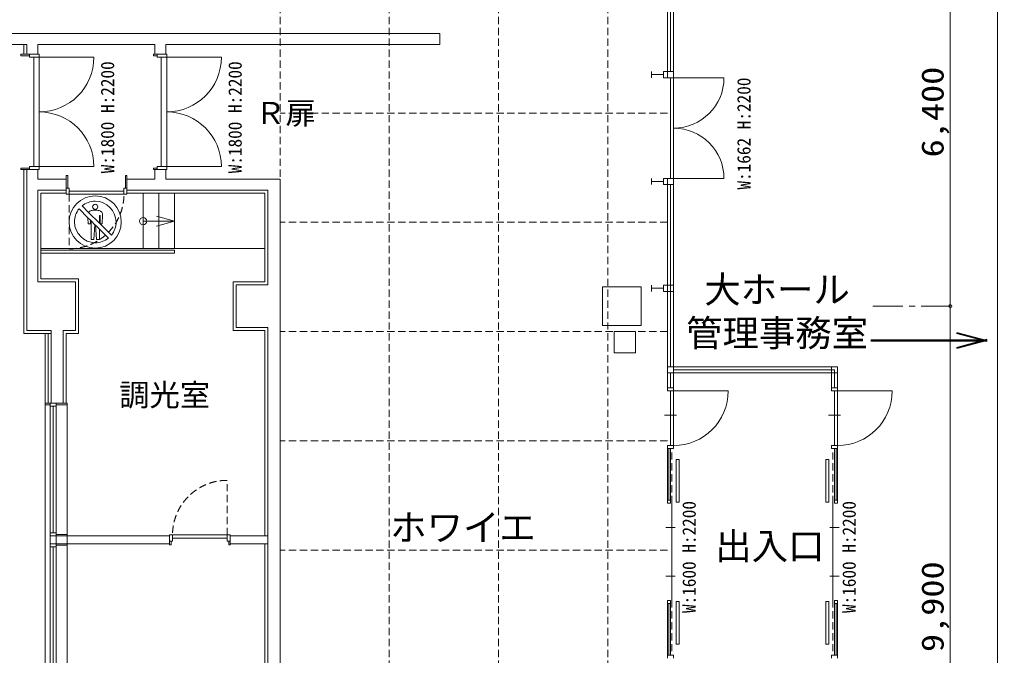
# Model space of a CAD drawing. Units: millimetres, scale not verified. Extents: x -24806 to 31194, y -25247 to 14164.
# Drawn here: x 15072 to 31194, y -7360 to 3130 of the extents above; entities that cross this region are included whole.
import ezdxf
from ezdxf.enums import TextEntityAlignment as Align

# ---------------------------------------------------------------- set-up
doc = ezdxf.new("R2010")
doc.units = ezdxf.units.MM
doc.header["$LTSCALE"] = 100
doc.linetypes.add('CHAIN1', pattern=[8, 5, -1, 1, -1])
doc.linetypes.add('DASHED1', pattern=[1.8, 1.2, -0.6])
for name, color, linetype, lineweight in [('0-0', 7, 'Continuous', 18), ('0-1', 4, 'DASHED1', 18), ('C-F', 7, 'Continuous', 18), ('F-F', 7, 'Continuous', 18)]:
    doc.layers.add(name, color=color, linetype=linetype, lineweight=lineweight)
doc.layers.add('0-A', color=7, linetype='Continuous')
doc.styles.add('HGｺﾞｼｯｸE', font='')
doc.styles.add('ＭＳ ゴシック', font='')
doc.styles.get('HGｺﾞｼｯｸE').set_extended_font_data('HGｺﾞｼｯｸE')
doc.styles.get('ＭＳ ゴシック').set_extended_font_data('MS Gothic')

msp = doc.modelspace()

# ---------------------------------------------------------------- linework, layer by layer
at = {"layer": '0-0'}
for p, q in [((25853.6, 2170.9), (25853.6, 5335.3)), ((25753.5, 2170.9), (25753.5, 5235.2)), ((25803.6, 5285.3), (25803.6, 2271)), ((14028.1, 2897.4), (21999, 2897.4)), ((21999, 2717.2), (21999, 2897.4)), ((13953.6, 2717.2), (15190.9, 2717.2)), ((15140.8, 2557), (15140.8, 2717.2)), ((15190.9, 2557), (15190.9, 2717.2)), ((15371.1, 2717.2), (17303.4, 2717.2)), ((17303.4, 2557), (17303.4, 2717.2)), ((17483.6, 2717.2), (21999, 2717.2)), ((15235.9, 2557), (15090.8, 2557)), ((15235.9, 2557), (15235.9, 2507)), ((15235.9, 2532), (15235.9, 2557)), ((15235.9, 2507), (15396.1, 2507)), ((15306, 2507), (15396.1, 2507)), ((15306, 2507), (15306, 704.8)), ((15396.1, 2507), (16297.2, 2507)), ((15396.1, 704.8), (15396.1, 2507)), ((17278.4, 2532), (17338.4, 2532)), ((17338.4, 2557), (17338.4, 2507)), ((17338.4, 2532), (17338.4, 2557)), ((17338.4, 2507), (17498.6, 2507)), ((17408.5, 2507), (17498.6, 2507)), ((17408.5, 2507), (17408.5, 704.8)), ((17498.6, 2507), (18399.7, 2507)), ((17498.6, 704.8), (17498.6, 2507)), ((25488.2, 2271), (25488.2, 2170.9)), ((25688.4, 2170.9), (25688.4, 2271)), ((25753.5, 2271), (25853.6, 2271)), ((25488.2, 2220.9), (25688.4, 2220.9)), ((25753.5, 2170.9), (25853.6, 2170.9)), ((25753.5, 2170.4), (25853.6, 2170.4)), ((25803.5, 2170.9), (25803.5, 505.9)), ((25853.6, 2170.9), (25853.6, 505.9)), ((25853.6, 2170.4), (26685.6, 2170.4)), ((15235.9, 654.8), (15090.8, 654.8)), ((15140.8, -2048.5), (15140.8, 654.8)), ((15190.9, 654.8), (15371.1, 654.8)), ((15190.9, -1197.4), (15190.9, 654.8)), ((15235.9, 654.8), (15235.9, 704.8)), ((15235.9, 704.8), (15396.1, 704.8)), ((15235.9, 679.8), (15235.9, 654.8)), ((15306, 704.8), (15396.1, 704.8)), ((15371.1, 494.6), (15371.1, 654.8)), ((15396.1, 704.8), (16297.2, 704.8)), ((17278.4, 679.8), (17338.4, 679.8)), ((17338.4, 654.8), (17338.4, 704.8)), ((17338.4, 704.8), (17498.6, 704.8)), ((17338.4, 679.8), (17338.4, 654.8)), ((17408.5, 704.8), (17498.6, 704.8)), ((17483.6, 494.6), (17483.6, 654.8)), ((17498.6, 704.8), (18399.7, 704.8)), ((15371.1, 494.6), (15841.7, 494.6)), ((15841.7, 559.6), (15866.7, 559.6)), ((15841.7, 349.4), (15841.7, 559.6)), ((15841.7, 314.4), (15841.7, 494.6)), ((15866.7, 349.4), (15866.7, 559.6)), ((16817.8, 559.6), (16842.9, 559.6)), ((16817.8, 349.4), (16817.8, 559.6)), ((16842.9, 349.4), (16842.9, 559.6)), ((17483.6, 494.6), (19365.9, 494.6)), ((19365.9, 494.6), (19365.9, -15304.2)), ((25488.2, 506.4), (25488.2, 406.3)), ((25688.4, 406.3), (25688.4, 506.4)), ((25753.5, 506.4), (25853.6, 506.4)), ((25753.5, 505.9), (25853.6, 505.9)), ((25753.5, 505.9), (25753.5, -2947.2)), ((25853.6, 506.4), (26003.8, 506.4)), ((25853.6, 506.4), (26685.6, 506.4)), ((25853.6, 505.9), (25853.6, -2947.2)), ((15841.7, 349.4), (15841.7, 249.3)), ((15891.7, 349.4), (15891.7, 249.3)), ((16792.8, 349.4), (16842.9, 349.4)), ((16792.8, 349.4), (16792.8, 249.3)), ((16817.8, 349.4), (16842.9, 349.4)), ((16842.9, 249.3), (16842.9, 349.4)), ((25488.2, 456.3), (25688.4, 456.3)), ((25753.5, 406.3), (25853.6, 406.3)), ((25803.5, 406.3), (25803.5, -2596.8)), ((15371.1, 314.4), (15841.7, 314.4)), ((15421.2, -1147.4), (15421.2, 264.3)), ((15841.7, 264.3), (15421.2, 264.3)), ((15866.7, 249.3), (15841.7, 249.3)), ((16792.8, 299.3), (15891.7, 299.3)), ((16842.9, 314.4), (19165.6, 314.4)), ((17108.2, -646.8), (17108.2, 264.3)), ((17368.5, -646.8), (17368.5, 264.3)), ((17628.8, -646.8), (17628.8, 264.3)), ((19165.6, -1247.5), (19165.6, 314.4)), ((17628.8, -196.3), (17328.4, -115.8)), ((19115.6, -646.8), (15431.2, -646.8)), ((17628.8, -671.8), (15431.2, -671.8)), ((17628.8, -721.9), (15431.2, -721.9)), ((17628.8, -721.9), (17628.8, -671.8)), ((15190.9, -1197.4), (15190.9, -1998.4)), ((15421.2, -1147.4), (16041.9, -1147.4)), ((15991.8, -1998.4), (15991.8, -1197.4)), ((18594.9, -1998.4), (18594.9, -1197.4)), ((18594.9, -1197.4), (19115.6, -1197.4)), ((18645, -1247.5), (18645, -1948.3)), ((19165.6, -1247.5), (18645, -1247.5)), ((24682.2, -1918.3), (24682.2, -1277.5)), ((24682.2, -1277.5), (25323, -1277.5)), ((25488.2, -1253.9), (25488.2, -1354.1)), ((25688.4, -1354.1), (25688.4, -1253.9)), ((25753.5, -1253.9), (25853.6, -1253.9)), ((25488.2, -1304), (25688.4, -1304)), ((25753.5, -1354.1), (25853.6, -1354.1)), ((15140.8, -2048.5), (15591.4, -2048.5)), ((15190.9, -1998.4), (15591.4, -1998.4)), ((15491.2, -3199.8), (15491.2, -2048.5)), ((15541.3, -3199.8), (15541.3, -2048.5)), ((15591.4, -3199.8), (15591.4, -1998.4)), ((15791.6, -1998.4), (15991.8, -1998.4)), ((15791.6, -1998.4), (15791.6, -3199.8)), ((19115.6, -1998.4), (18594.9, -1998.4)), ((18645, -1948.3), (19165.6, -1948.3)), ((19115.6, -5387.4), (19115.6, -1998.4)), ((19165.6, -11159.3), (19165.6, -1948.3)), ((30520.8, -2049.5), (31021.4, -2183.7)), ((30523.4, -2039.9), (31024, -2174)), ((30526, -2030.2), (31026.6, -2164.3)), ((29108.7, -2154.3), (31026.6, -2154.3)), ((29108.7, -2164.3), (31026.6, -2164.3)), ((29108.7, -2174.3), (31026.6, -2174.3)), ((30520.8, -2279.1), (31021.4, -2145)), ((30523.4, -2288.8), (31024, -2154.7)), ((30526, -2298.5), (31026.6, -2164.3)), ((28557.9, -2596.8), (25753.5, -2596.8)), ((25753.5, -2696.9), (28557.9, -2696.9)), ((25803.5, -2696.9), (25803.5, -2947.2)), ((28507.8, -2646.9), (25853.6, -2646.9)), ((28457.8, -2947.2), (28457.8, -2596.8)), ((28507.8, -2646.9), (28507.8, -2947.2)), ((28557.9, -2596.8), (28557.9, -2947.2)), ((25753.5, -2947.2), (25853.6, -2947.2)), ((25753.5, -2997.3), (25753.5, -2947.2)), ((25753.5, -2997.3), (25853.6, -2997.3)), ((25803.6, -3898.4), (25803.6, -2997.3)), ((25853.6, -2997.3), (25853.6, -2947.2)), ((25853.6, -2997.3), (26754.7, -2997.3)), ((25853.6, -3898.4), (25853.6, -2997.3)), ((28457.8, -2947.2), (28557.9, -2947.2)), ((28457.8, -2997.3), (28457.8, -2947.2)), ((28457.8, -2997.3), (28557.9, -2997.3)), ((28507.8, -3898.4), (28507.8, -2997.3)), ((28557.9, -2997.3), (28557.9, -2947.2)), ((28557.9, -3898.4), (28557.9, -2997.3)), ((28557.9, -2997.3), (29459, -2997.3)), ((15576.3, -3199.8), (15491.2, -3199.8)), ((15491.2, -3199.8), (15491.2, -9882.8)), ((15791.6, -3199.8), (15591.4, -3199.8)), ((15576.3, -3249.9), (15676.5, -3249.9)), ((15576.3, -3249.9), (15576.3, -9857.8)), ((15626.4, -3249.9), (15676.5, -3249.9)), ((15626.4, -3249.9), (15626.4, -5337.4)), ((15676.5, -3224.9), (15856.7, -3224.9)), ((15676.5, -3249.9), (15676.5, -9857.8)), ((25903.7, -3397.8), (25703.4, -3397.8)), ((28608, -3397.8), (28407.7, -3397.8)), ((25753.5, -3898.4), (25853.6, -3898.4)), ((25753.5, -3898.4), (25753.5, -3948.4)), ((25753.5, -3948.4), (25853.6, -3948.4)), ((25753.5, -4849.5), (25753.5, -3948.4)), ((25778.5, -4799.4), (25778.5, -3948.4)), ((25803.5, -3948.4), (25803.5, -4849.5)), ((25853.6, -3898.4), (25853.6, -3948.4)), ((28457.8, -3898.4), (28557.9, -3898.4)), ((28457.8, -3898.4), (28457.8, -3948.4)), ((28557.9, -3948.4), (28457.8, -3948.4)), ((28507.8, -3948.4), (28507.8, -4849.5)), ((28532.9, -4799.4), (28532.9, -3948.4)), ((28557.9, -3898.4), (28557.9, -4849.5)), ((25753.5, -4799.4), (25803.5, -4799.4)), ((25949, -4830.5), (25899, -4830.5)), ((28362.3, -4830.5), (28412.4, -4830.5)), ((28557.9, -4799.4), (28507.8, -4799.4)), ((25803.5, -4849.5), (25753.5, -4849.5)), ((25828.6, -5650.4), (25828.6, -4849.5)), ((28482.8, -5650.4), (28482.8, -4849.5)), ((28507.8, -4849.5), (28557.9, -4849.5)), ((25878.6, -5250), (25728.5, -5250)), ((28432.7, -5250), (28582.9, -5250)), ((15676.5, -5337.4), (15576.3, -5337.4)), ((15676.5, -5387.4), (15576.3, -5387.4)), ((15676.5, -5362.4), (15856.7, -5362.4)), ((15676.5, -5387.4), (15856.7, -5387.4)), ((17543.7, -5387.4), (15676.5, -5387.4)), ((17593.7, -5372.4), (18494.8, -5372.4)), ((17593.7, -5472.5), (17593.7, -5372.4)), ((17593.7, -5422.5), (18494.8, -5422.5)), ((18494.8, -5472.5), (18494.8, -5372.4)), ((18544.9, -5387.4), (19165.6, -5387.4)), ((15676.5, -5517.6), (15576.3, -5517.6)), ((15676.5, -5567.6), (15576.3, -5567.6)), ((15626.4, -5567.6), (15626.4, -9857.8)), ((15676.5, -5517.6), (15856.7, -5517.6)), ((17543.7, -5517.6), (15676.5, -5517.6)), ((15676.5, -5542.6), (15856.7, -5542.6)), ((18544.9, -5517.6), (19165.6, -5517.6)), ((19115.6, -5517.6), (19115.6, -10944)), ((25828.6, -5650.4), (25828.6, -6451.4)), ((28482.8, -5650.4), (28482.8, -6451.4)), ((25878.6, -6050.9), (25728.5, -6050.9)), ((28432.7, -6050.9), (28582.9, -6050.9)), ((25803.5, -6451.4), (25753.5, -6451.4)), ((25753.5, -6451.4), (25753.5, -7352.5)), ((25753.5, -6501.5), (25803.5, -6501.5)), ((25778.5, -6501.5), (25778.5, -7352.5)), ((25803.5, -7352.5), (25803.5, -6451.4)), ((25949, -6470.4), (25899, -6470.4)), ((28362.3, -6470.4), (28412.4, -6470.4)), ((28507.8, -6451.4), (28557.9, -6451.4)), ((28507.8, -7352.5), (28507.8, -6451.4)), ((28557.9, -6501.5), (28507.8, -6501.5)), ((28532.9, -6501.5), (28532.9, -7352.5)), ((28557.9, -7402.5), (28557.9, -6451.4)), ((25753.5, -7402.5), (25753.5, -7352.5)), ((25753.5, -7352.5), (25853.6, -7352.5)), ((25853.6, -7402.5), (25853.6, -7352.5)), ((28557.9, -7352.5), (28457.8, -7352.5)), ((28457.8, -7402.5), (28457.8, -7352.5))]:
    msp.add_line(p, q, dxfattribs=at)
at = {"layer": '0-0', "linetype": 'DASHED1'}
for p, q in [((15891.7, 249.3), (15891.7, -651.8)), ((25828.6, -4849.5), (25828.6, -3948.4)), ((28482.8, -4849.5), (28482.8, -3948.4)), ((18494.8, -5372.4), (18494.8, -4471.3)), ((25828.6, -6451.4), (25828.6, -7352.5)), ((28482.8, -6451.4), (28482.8, -7352.5))]:
    msp.add_line(p, q, dxfattribs=at)
at = {"layer": '0-0'}
for points in [[(15190.9, 2557), (15371.1, 2557), (15371.1, 2717.2)], [(17303.4, 2557), (17483.6, 2557), (17483.6, 2717.2)], [(15090.8, 2557), (15090.8, 2532), (15235.9, 2532)], [(15396.1, 2507), (15396.1, 2557), (15235.9, 2557)], [(17338.4, 2557), (17278.4, 2557), (17278.4, 2532)], [(17498.6, 2507), (17498.6, 2557), (17338.4, 2557)], [(26003.8, 2170.4), (25853.6, 2170.4), (25853.6, 506.4)], [(15090.8, 654.8), (15090.8, 679.8), (15235.9, 679.8)], [(15396.1, 704.8), (15396.1, 654.8), (15235.9, 654.8)], [(17338.4, 654.8), (17278.4, 654.8), (17278.4, 679.8)], [(17303.4, 494.6), (17303.4, 654.8), (17483.6, 654.8)], [(17498.6, 704.8), (17498.6, 654.8), (17338.4, 654.8)], [(16842.9, 314.4), (16842.9, 494.6), (17303.4, 494.6)], [(15891.7, 349.4), (15841.7, 349.4), (15866.7, 349.4)], [(15991.8, -1197.4), (15371.1, -1197.4), (15371.1, 314.4)], [(16792.8, 249.3), (15891.7, 249.3), (15841.7, 249.3)], [(16792.8, 249.3), (16842.9, 249.3), (16817.8, 249.3)], [(19115.6, -1197.4), (19115.6, 264.3), (16842.9, 264.3)], [(17108.2, -196.3), (17628.8, -196.3), (17328.4, -276.7)], [(16041.9, -1147.4), (16041.9, -2048.5), (15841.7, -2048.5), (15841.7, -3199.8)], [(25323, -1277.5), (25323, -1918.3), (24682.2, -1918.3)], [(15576.3, -3224.9), (15491.2, -3224.9), (15491.2, -3199.8)], [(15676.5, -3199.8), (15856.7, -3199.8), (15856.7, -3224.9), (15856.7, -9882.8)], [(25899, -4830.5), (25899, -4129.7), (25949, -4129.7), (25949, -4830.5)], [(28412.4, -4830.5), (28412.4, -4129.7), (28362.3, -4129.7), (28362.3, -4830.5)], [(17568.7, -5472.5), (17568.7, -5532.6), (17543.7, -5532.6), (17543.7, -5472.5)], [(18519.8, -5472.5), (18519.8, -5532.6), (18544.9, -5532.6), (18544.9, -5472.5)], [(25899, -6470.4), (25899, -7171.2), (25949, -7171.2), (25949, -6470.4)], [(28412.4, -6470.4), (28412.4, -7171.2), (28362.3, -7171.2), (28362.3, -6470.4)]]:
    msp.add_lwpolyline(points, dxfattribs=at)
for points in [[(25688.4, 2170.9), (25753.5, 2170.9), (25753.5, 2271), (25688.4, 2271)], [(25688.4, 406.3), (25753.5, 406.3), (25753.5, 506.4), (25688.4, 506.4)], [(25688.4, -1354.1), (25753.5, -1354.1), (25753.5, -1253.9), (25688.4, -1253.9)], [(24877.4, -2368.8), (25227.9, -2368.8), (25227.9, -2018.4), (24877.4, -2018.4)], [(15576.3, -3249.9), (15676.5, -3249.9), (15676.5, -3199.8), (15576.3, -3199.8)], [(17543.7, -5472.5), (17593.7, -5472.5), (17593.7, -5372.4), (17543.7, -5372.4)], [(18494.8, -5472.5), (18544.9, -5472.5), (18544.9, -5372.4), (18494.8, -5372.4)]]:
    msp.add_lwpolyline(points, close=True, dxfattribs=at)
msp.add_circle((17108.2, -196.3), 59.8, dxfattribs=at)
for centre, radius, start, end in [((15396.1, 2507), 901.1, 270, 0), ((17498.6, 2507), 901.1, 270, 0), ((25853.6, 2170.4), 832, 270, 0), ((15396.1, 704.8), 901.1, 0, 90), ((17498.6, 704.8), 901.1, 0, 90), ((25853.6, 506.4), 832, 0, 90), ((25853.6, -2997.3), 901.1, 270, 0), ((28557.9, -2997.3), 901.1, 270, 0)]:
    msp.add_arc(centre, radius, start, end, dxfattribs=at)
at = {"layer": '0-0', "linetype": 'DASHED1'}
for centre, start, end in [((15891.7, 249.3), 270, 0), ((18494.8, -5372.4), 90, 180)]:
    msp.add_arc(centre, 901.1, start, end, dxfattribs=at)
at = {"layer": '0-1', "linetype": 'Continuous'}
msp.add_line((30417, 4809.7), (30417, -1597.9), dxfattribs=at)
at = {"layer": '0-1'}
for p, q in [((19365.9, 4614.5), (19365.9, -18893.5)), ((21168, 4614.5), (21168, -18893.5)), ((22970.1, 4614.5), (22970.1, -18893.5)), ((24772.3, 4614.5), (24772.3, -18893.5)), ((25753.5, 1588.1), (19365.9, 1588.1)), ((25753.5, -214.1), (19365.9, -214.1)), ((25753.5, -2016.2), (19365.9, -2016.2)), ((25753.5, -3818.3), (19365.9, -3818.3)), ((25753.5, -5620.5), (19365.9, -5620.5))]:
    msp.add_line(p, q, dxfattribs=at)
at = {"layer": '0-1', "linetype": 'CHAIN1'}
msp.add_line((29137.2, -1597.9), (30417, -1597.9), dxfattribs=at)
at = {"layer": '0-1', "linetype": 'Continuous'}
msp.add_lwpolyline([(30417, -1597.9), (30417, -11509.7), (30417, -17917.3)], dxfattribs=at)
msp.add_circle((30417, -1597.9), 25, dxfattribs=at)
at = {"layer": 'C-F'}
for p, q in [((16101.3, 56.6), (16209.5, -51.8)), ((16433.4, -242.6), (16441.3, -94.4))]:
    msp.add_line(p, q, dxfattribs=at)
for points in [[(16340.6, -495.8), (16324.4, -264), (16314.7, -254.2), (16297.7, -495.8), (16250.5, -495.8), (16250.5, -190), (16239.8, -179.4), (16239.8, -242.6), (16205, -242.6), (16199.4, -139), (16052.8, 7.6)], [(16209.5, -51.8), (16387.8, -230), (16387.8, -101), (16398.5, -101), (16398.5, -240.6), (16400.3, -242.6), (16433.4, -242.6)], [(16441.3, -94.4), (16433.4, -242.6), (16400.3, -242.6), (16585.8, -428)], [(16536.9, -476.4), (16387.8, -327.4), (16387.8, -495.8), (16340.6, -495.8)]]:
    msp.add_lwpolyline(points, dxfattribs=at)
for points in [[(16239.8, -242.6), (16239.8, -179.4), (16199.4, -139), (16205, -242.6)], [(16387.8, -101), (16387.8, -230), (16398.5, -240.6), (16398.5, -101)], [(16297.7, -495.8), (16314.7, -254.2), (16250.5, -190), (16250.5, -495.8)], [(16340.6, -495.8), (16387.8, -495.8), (16387.8, -327.4), (16324.4, -264)], [(16400.3, -242.6), (16398.5, -240.6), (16398.5, -242.6)]]:
    msp.add_lwpolyline(points, close=True, dxfattribs=at)
for centre, radius, start, end in [((16319.2, -210.1), 430.3, 90.01331, 180.01066), ((16319.1, -210.1), 430.3, 359.99201, 89.98935), ((16322.3, -210.5), 346.8, 141.02952, 179.82214), ((16321, -212.9), 347.6, 90.17441, 129.18968), ((16320.8, 38.8), 44.6, 92.06739, 177.98594), ((16320.7, 42.1), 44.5, 182.1377, 268.07609), ((16317.5, 42.1), 44.5, 272.10635, 357.78666), ((16317.5, 38.8), 44.6, 2.02021, 87.81967), ((16306.7, -222.5), 357.6, 2.10521, 87.88481), ((16268.1, -89.6), 69.7, 101.00287, 147.14539), ((16319.1, -374.7), 359.3, 89.98013, 100.30929), ((16320, -365.8), 350.4, 79.56016, 90.14089), ((16368.3, -92.6), 73, 358.57678, 77.97511), ((16319.1, -210.2), 430.2, 180.00266, 270.00001), ((16333.1, -196.3), 357.8, 182.10188, 267.88148), ((16319.2, -210.2), 430.2, 269.99733, 359.99468), ((16316.2, -208.2), 347.8, 320.81515, 359.80815), ((16318.9, -208), 345.8, 270.16395, 309.09017)]:
    msp.add_arc(centre, radius, start, end, dxfattribs=at)
at = {"layer": 'F-F'}
msp.add_line((31194.3, -25247.1), (31194.3, 13952.9), dxfattribs=at)

# ---------------------------------------------------------------- texts
at = {"layer": '0-1', "style": 'ＭＳ ゴシック', "width": 1.2}
for s, p in [('6,400', (30417, 855.9)), ('9,900', (30417, -7303.8))]:
    msp.add_text(s, height=366.6, rotation=90, dxfattribs=at).set_placement(p, align=Align.BOTTOM_LEFT)
at = {"layer": '0-A', "style": 'ＭＳ ゴシック', "width": 0.95}
for s, p in [('W:1800 H:2200', (16697.6, 593.1)), ('W:1800 H:2200', (18800.1, 593.1)), ('W:1662 H:2200', (27189.1, 325.4)), ('W:1600 H:2200', (26286.3, -6659.9)), ('W:1600 H:2200', (28924.3, -6659.9))]:
    msp.add_text(s, height=219.9, rotation=90, dxfattribs=at).set_placement(p, align=Align.BOTTOM_LEFT)
at = {"layer": '0-A'}
for s, height, style, p in [('Ｒ扉', 366.6, 'HGｺﾞｼｯｸE', (18956.9, 1294.6)), ('大ホール', 439.9, 'HGｺﾞｼｯｸE', (26361, -1675.3)), ('管理事務室', 439.9, 'HGｺﾞｼｯｸE', (26061, -2393.7)), ('調光室', 366.6, 'ＭＳ ゴシック', (16714.1, -3355.5)), ('ホワイエ', 439.9, 'HGｺﾞｼｯｸE', (21182.5, -5599.6)), ('出入口', 439.9, 'HGｺﾞｼｯｸE', (26542.2, -5907.1))]:
    msp.add_text(s, height=height, dxfattribs=dict(at, style=style)).set_placement(p, align=Align.BOTTOM_LEFT)

doc.saveas('drawing.dxf')
